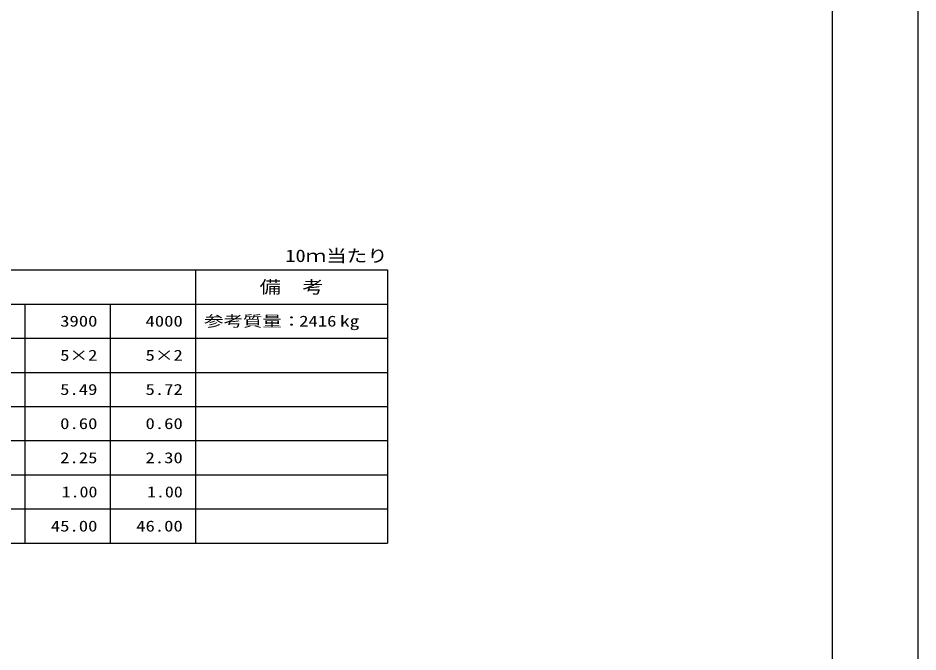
# Model space of a CAD drawing. Units: millimetres at full size; details may follow other scales. Extents: x 0 to 16820, y 0 to 11880.
# Drawn here: x 12603 to 16820, y 2970 to 5940 of the extents above; entities that cross this region are included whole.
import ezdxf
from ezdxf.enums import TextEntityAlignment as Align

# ---------------------------------------------------------------- set-up
doc = ezdxf.new("R2010")
doc.units = ezdxf.units.MM
doc.layers.add('D-MTR', color=7, linetype='Continuous')
doc.layers.add('D-MTR-TXT', color=7, linetype='Continuous')
for name, color, linetype, lineweight in [('D-MTR-FRAM', 7, 'Continuous', 25), ('D-MTR-LINE', 7, 'Continuous', 25), ('D-TTL', 2, 'Continuous', 25)]:
    doc.layers.add(name, color=color, linetype=linetype, lineweight=lineweight)
doc.styles.add('ＭＳ ゴシック', font='')
doc.styles.get('ＭＳ ゴシック').set_extended_font_data('MS Gothic')

msp = doc.modelspace()

# ---------------------------------------------------------------- linework, layer by layer
at = {"layer": 'D-MTR-FRAM'}
for p, q in [((2485, 4760), (14335, 4760)), ((13435, 4760), (13435, 3480)), ((14335, 4760), (14335, 3480)), ((4635, 4600), (14335, 4600)), ((2485, 3480), (14335, 3480))]:
    msp.add_line(p, q, dxfattribs=at)
at = {"layer": 'D-MTR-LINE'}
for p, q in [((12635, 4600), (12635, 3480)), ((13035, 4600), (13035, 3480)), ((2485, 4440), (14335, 4440)), ((2485, 4280), (14335, 4280)), ((2485, 4120), (14335, 4120)), ((2485, 3960), (14335, 3960)), ((2485, 3800), (14335, 3800)), ((2485, 3640), (14335, 3640))]:
    msp.add_line(p, q, dxfattribs=at)
at = {"layer": 'D-TTL'}
for points in [[(0, 0), (16820, 0), (16820, 11880), (0, 11880)], [(400, 400), (16420, 400), (16420, 11480), (400, 11480)]]:
    msp.add_lwpolyline(points, close=True, dxfattribs=at)

# ---------------------------------------------------------------- texts
at = {"layer": 'D-MTR', "style": 'ＭＳ ゴシック', "width": 1.2}
msp.add_text('10ｍ当たり', height=58.65, dxfattribs=at).set_placement((14335, 4779.333), align=Align.BOTTOM_RIGHT)
at = {"layer": 'D-MTR-TXT', "style": 'ＭＳ ゴシック', "width": 1.25}
msp.add_text('備\u3000考', height=58.65, dxfattribs=at).set_placement((13885, 4680), align=Align.MIDDLE_CENTER)
at = {"layer": 'D-MTR-TXT', "style": 'ＭＳ ゴシック'}
for s, width, p in [('3900', 1.25, (12975, 4520)), ('4000', 1.25, (13375, 4520)), ('2416', 1.25, (14095, 4520)), ('5×2', 1.25, (12975, 4360)), ('5×2', 1.25, (13375, 4360)), ('5.49', 1.25, (12975, 4200)), ('5.72', 1.25, (13375, 4200)), ('0.60', 1.25, (12975, 4040)), ('0.60', 1.25, (13375, 4040)), ('2.25', 1.25, (12975, 3880)), ('2.30', 1.25, (13375, 3880)), ('1.00', 1.2, (12975, 3720)), ('1.00', 1.2, (13375, 3720)), ('45.00', 1.25, (12975, 3560)), ('46.00', 1.25, (13375, 3560))]:
    msp.add_text(s, height=51.32, dxfattribs=dict(at, width=width)).set_placement(p, align=Align.MIDDLE_RIGHT)
at = {"layer": 'D-MTR-TXT', "style": 'ＭＳ ゴシック', "width": 1.3}
msp.add_text('参考質量：    kg', height=51.32, dxfattribs=at).set_placement((13475, 4520), align=Align.MIDDLE_LEFT)

doc.saveas('drawing.dxf')
